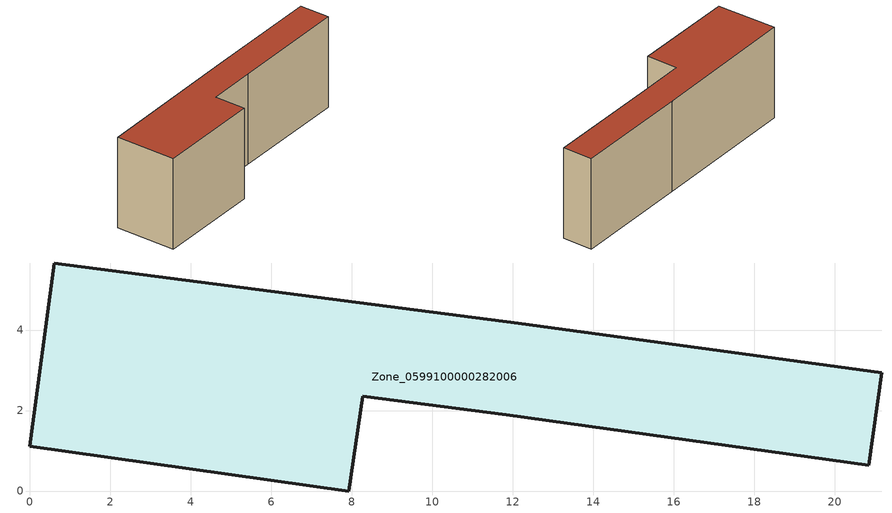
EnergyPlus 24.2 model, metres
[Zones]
Zone_0599100000282006
 floor ground (C_G): 12.14,4.17 21.17,2.94 20.84,0.64 11.84,1.89 8.27,2.35 7.92,0 0,1.11 0.61,5.67 z0
 wall outside (C_F): 8.27,2.35 11.84,1.89 20.84,0.64 21.17,2.94 12.14,4.17 0.61,5.67 0,1.11 7.92,0 8.27,2.35 z0:7.1
 roof outside (C_R): 20.84,0.64 21.17,2.94 12.14,4.17 0.61,5.67 0,1.11 7.92,0 8.27,2.35 11.84,1.89 z7.1
[BUILDING]
Pand.0599100000282006: North Axis=0; Terrain=City; Loads Convergence Tolerance Value=0.04; Temperature Convergence Tolerance Value=0.4; Solar Distribution=FullExterior; Maximum Number of Warmup Days=25; Minimum Number of Warmup Days=1
[Site:Location]
Rotterdam.The.Hague.AP_ZH_NLD Design_Conditions: Latitude=51.96; Longitude=4.45; Time Zone=1; Elevation=-4.5
[SITE:GROUNDTEMPERATURE:BUILDINGSURFACE]
18, 18, 18, 18, 18, 18, 18, 18, 18, 18, 18, 18
[MATERIAL] Thermal Absorptance=0.9; Solar Absorptance=0.7; Visible Absorptance=0.7
Name | Roughness | Thickness | Conductivity | Density | Specific Heat
G.TI.1946 | MediumSmooth | 0.15 | 1 | 540 | 1210
F.TI.1946 | Rough | 0.3 | 0.857143 | 1920 | 840
R.TI.1946 | MediumRough | 0.2 | 0.1 | 1500 | 1000
[CONSTRUCTION]
C_G: G.TI.1946
C_F: F.TI.1946
C_R: R.TI.1946
[ZONE]
Zone_0599100000282006: Type=1; Multiplier=1; Ceiling Height=Autocalculate; Volume=Autocalculate; Floor Area=autocalculate; Part of Total Floor Area=Yes
[ZONEINFILTRATION:DESIGNFLOWRATE]
Infil_Zone_0599100000282006: Zone or ZoneList or Space or SpaceList=Zone_0599100000282006; Schedule=AlwaysOn; Design Flow Rate Calculation Method=Flow/Area; Flow Rate per Floor Area=0.003; Constant Term Coefficient=1; Temperature Term Coefficient=0; Velocity Term Coefficient=0; Velocity Squared Term Coefficient=0
[HVACTEMPLATE:ZONE:IDEALLOADSAIRSYSTEM]
Zone_0599100000282006: Maximum Heating Supply Air Temperature=50; Minimum Cooling Supply Air Temperature=13; Maximum Heating Supply Air Humidity Ratio=0.0156; Minimum Cooling Supply Air Humidity Ratio=0.0077; Heating Limit=NoLimit; Cooling Limit=NoLimit; Dehumidification Control Type=ConstantSensibleHeatRatio; Cooling Sensible Heat Ratio=0.7; Dehumidification Setpoint=60; Humidification Control Type=None; Humidification Setpoint=30; Outdoor Air Method=None; Outdoor Air Flow Rate per Person=0.00944; Outdoor Air Flow Rate per Zone Floor Area=0; Outdoor Air Flow Rate per Zone=0; Demand Controlled Ventilation Type=None; Outdoor Air Economizer Type=NoEconomizer; Heat Recovery Type=None; Sensible Heat Recovery Effectiveness=0.7; Latent Heat Recovery Effectiveness=0.65
[ZONECONTROL:THERMOSTAT]
ThermostatControl_Zone_0599100000282006: Zone or ZoneList=Zone_0599100000282006; Control Type Schedule=DualSetpointControlType; Control 1=Thermostat_Zone_0599100000282006; Temperature Difference Between Cutout And Setpoint=0
[THERMOSTATSETPOINT:DUALSETPOINT]
Thermostat_Zone_0599100000282006: Heating Setpoint Temperature Schedule=HeatingSetpoint_Zone_0599100000282006; Cooling Setpoint Temperature Schedule=CoolingSetpoint_Zone_0599100000282006
[SCHEDULE:COMPACT]
HeatingSetpoint_Zone_0599100000282006: Through: 12/31, For: AllDays, Until: 24:00, 21
CoolingSetpoint_Zone_0599100000282006: Through: 12/31, For: AllDays, Until: 24:00, 24
DualSetpointControlType: Through: 12/31, For: AllDays, Until: 24:00, 4
AlwaysOn: Through: 12/31, For: AllDays, Until: 24:00, 1
